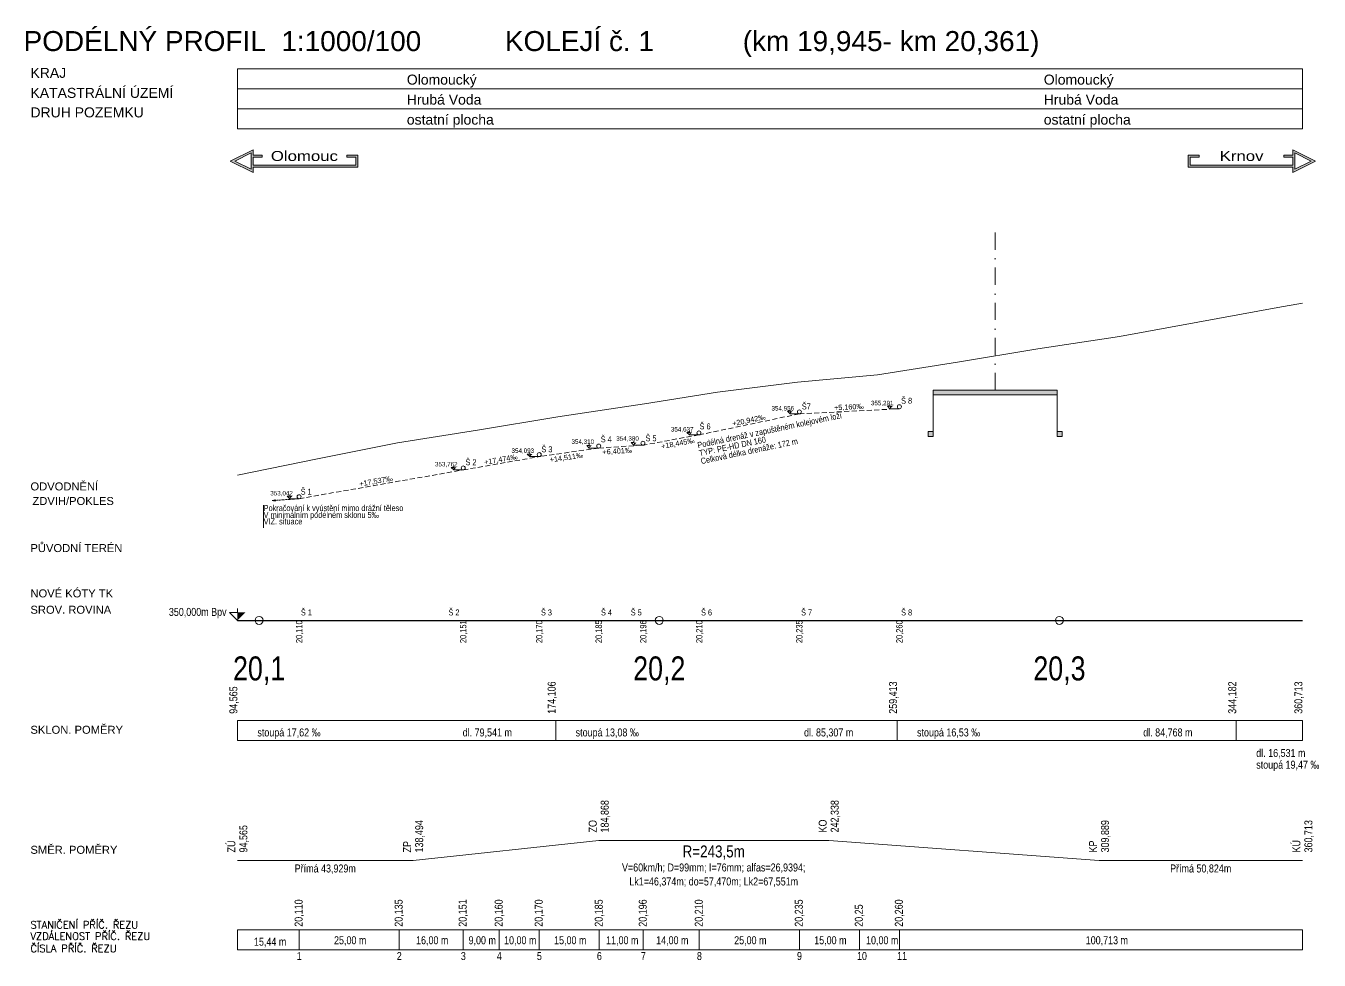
# Model space of a CAD drawing. Header units: millimetres. Extents: x -533422 to -532014, y -1115269 to -1112931.
# Drawn here: x -532337.6 to -532014.4, y -1113969.5 to -1113735.9 of the extents above; entities that cross this region are included whole.
import ezdxf
from ezdxf.enums import TextEntityAlignment as Align

# ---------------------------------------------------------------- set-up
doc = ezdxf.new("R2010")
doc.units = ezdxf.units.MM
for name, pattern in [('DASHED', [19.05, 12.7, -6.35]), ('DGN Style 4', [8.660248, 4.327419, -2.16371, 0.005409, -2.16371]), ('HIDDEN', [0.375, 0.25, -0.125])]:
    doc.linetypes.add(name, pattern=pattern)
for name, color, linetype, lineweight in [('_svršek-řezy', 1, 'Continuous', 18), ('odvodnění', 5, 'Continuous', 0), ('PODÉLNÝ PROFIL', 1, 'Continuous', 15), ('popis PP', 1, 'Continuous', 15), ('Vytyčovací výkres _čísla bodů', 5, 'Continuous', 15)]:
    doc.layers.add(name, color=color, linetype=linetype, lineweight=lineweight)
doc.styles.add('ARIAL', font='arial.ttf')
doc.styles.add('ROMANS', font='romans')
doc.styles.get("Standard").update_dxf_attribs({"font": 'arial.ttf'})

# ---------------------------------------------------------------- blocks, each defined once
blk = doc.blocks.new('RC_VYZNA')
for p, q in [((-2, 2), (0, 2)), ((0, 0), (-2, 2)), ((0, 2), (0, 3))]:
    blk.add_line(p, q)
blk.add_solid([(0, 0), (0, 0), (0, 2), (2, 2)])
blk = doc.blocks.new('RC_podta')
for p, q in [((0, 5), (10, 5)), ((0, 0), (0, 5)), ((10, 5), (10, 0)), ((10, 0), (0, 0))]:
    blk.add_line(p, q)

msp = doc.modelspace()

# ---------------------------------------------------------------- hatches: boundary and pattern name
at = {"layer": 'PODÉLNÝ PROFIL'}
h = msp.add_hatch(color=0, dxfattribs=at)
h.paths.add_polyline_path([(-532110.8145, -1113837.3704), (-532112.029, -1113837.3704), (-532112.029, -1113838.5849), (-532110.8145, -1113838.5849)])
h.paths.add_polyline_path([(-532104.6965, -1113826.9689), (-532110.8145, -1113826.9689), (-532110.8145, -1113828.1834), (-532104.6965, -1113828.1834)])
h.paths.add_polyline_path([(-532084.6965, -1113826.9689), (-532104.6965, -1113826.9689), (-532104.6965, -1113828.1834), (-532084.6965, -1113828.1834)])
h.paths.add_polyline_path([(-532079.8275, -1113826.9689), (-532084.6965, -1113826.9689), (-532084.6965, -1113828.1834), (-532079.8275, -1113828.1834)])
h.paths.add_polyline_path([(-532079.2615, -1113837.3704), (-532079.8275, -1113837.3704), (-532079.8275, -1113838.5849), (-532079.2615, -1113838.5849)])
h.paths.add_polyline_path([(-532078.613, -1113837.3704), (-532079.2615, -1113837.3704), (-532079.2615, -1113838.5849), (-532078.613, -1113838.5849)])
at = {"layer": 'popis PP', "ltscale": 0.5}
h = msp.add_hatch(color=11, dxfattribs=at)
h.dxf.hatch_style = 1
h.paths.add_polyline_path([(-532286.4617, -1113769.7318), (-532280.7909, -1113766.8964), (-532280.7909, -1113768.2318), (-532278.5409, -1113768.2318), (-532278.5409, -1113768.7318), (-532280.7909, -1113768.7318), (-532280.7909, -1113770.7318), (-532255.1141, -1113770.7318), (-532255.1141, -1113768.7318), (-532257.3641, -1113768.7318), (-532257.3641, -1113768.2318), (-532254.6141, -1113768.2318), (-532254.6141, -1113771.2318), (-532280.7909, -1113771.2318), (-532280.7909, -1113772.5673)])
h.paths.add_polyline_path([(-532281.2909, -1113767.7055), (-532285.3437, -1113769.7318), (-532281.2909, -1113771.7582)], flags=16)
h = msp.add_hatch(color=11, dxfattribs=at)
h.dxf.hatch_style = 1
h.paths.add_polyline_path([(-532015.2303, -1113769.7318), (-532020.9011, -1113766.8964), (-532020.9011, -1113768.2318), (-532023.1511, -1113768.2318), (-532023.1511, -1113768.7318), (-532020.9011, -1113768.7318), (-532020.9011, -1113770.7318), (-532046.5779, -1113770.7318), (-532046.5779, -1113768.7318), (-532044.3279, -1113768.7318), (-532044.3279, -1113768.2318), (-532047.0779, -1113768.2318), (-532047.0779, -1113771.2318), (-532020.9011, -1113771.2318), (-532020.9011, -1113772.5673)])
h.paths.add_polyline_path([(-532020.4011, -1113767.7055), (-532016.3483, -1113769.7318), (-532020.4011, -1113771.7582)], flags=16)

# ---------------------------------------------------------------- linework, layer by layer
at = {"layer": '_svršek-řezy', "lineweight": 13}
for p, q in [((-532146.5646, -1113832.9229), (-532144.21, -1113832.9229)), ((-532121.616, -1113831.6355), (-532119.2615, -1113831.6355)), ((-532171.7042, -1113838.1794), (-532169.3496, -1113838.1794)), ((-532196.7482, -1113841.4581), (-532194.3936, -1113841.4581)), ((-532185.616, -1113840.7455), (-532183.2615, -1113840.7455)), ((-532211.616, -1113843.6155), (-532209.2615, -1113843.6155)), ((-532230.616, -1113846.9355), (-532228.2615, -1113846.9355)), ((-532271.616, -1113854.1255), (-532269.2615, -1113854.1255))]:
    msp.add_line(p, q, dxfattribs=at)
at = {"layer": 'odvodnění', "linetype": 'HIDDEN', "ltscale": 5}
for p, q in [((-532144.2615, -1113832.9255), (-532169.3496, -1113838.1794)), ((-532144.2615, -1113832.9255), (-532119.2615, -1113831.6355)), ((-532169.3496, -1113838.1794), (-532183.2615, -1113840.7455)), ((-532194.3936, -1113841.4581), (-532209.2615, -1113843.6155)), ((-532194.3936, -1113841.4581), (-532183.2615, -1113840.7455)), ((-532228.2615, -1113846.9355), (-532209.2615, -1113843.6155)), ((-532269.2615, -1113854.1255), (-532228.2615, -1113846.9355))]:
    msp.add_line(p, q, dxfattribs=at)
at = {"layer": 'odvodnění', "linetype": 'HIDDEN'}
for p, q in [((-532269.2615, -1113854.1255), (-532275.9719, -1113854.601)), ((-532275.9719, -1113854.601), (-532275.1461, -1113854.3903)), ((-532275.9719, -1113854.601), (-532275.1246, -1113854.6931))]:
    msp.add_line(p, q, dxfattribs=at)
at = {"layer": 'odvodnění'}
for centre in [(-532144.2615, -1113832.4255), (-532119.2615, -1113831.1355), (-532183.3394, -1113840.2516), (-532169.3496, -1113837.6794), (-532209.2615, -1113843.1155), (-532194.3936, -1113840.9581), (-532228.2615, -1113846.4355), (-532269.2615, -1113853.6255)]:
    msp.add_circle(centre, 0.5, dxfattribs=at)
at = {"layer": 'PODÉLNÝ PROFIL', "color": 7, "linetype": 'DGN Style 4'}
msp.add_line((-532095.321, -1113826.9689), (-532095.321, -1113786.5771), dxfattribs=at)
at = {"layer": 'PODÉLNÝ PROFIL', "color": 7}
for p, q in [((-532110.8145, -1113826.9689), (-532110.8145, -1113838.5849)), ((-532110.8145, -1113826.9689), (-532079.8275, -1113826.9689)), ((-532110.8145, -1113828.1834), (-532079.8275, -1113828.1834)), ((-532079.8275, -1113826.9689), (-532079.8275, -1113838.5849)), ((-532112.029, -1113837.3704), (-532110.8145, -1113837.3704)), ((-532112.029, -1113837.3704), (-532112.029, -1113838.5849)), ((-532112.029, -1113838.5849), (-532110.8145, -1113838.5849)), ((-532079.8275, -1113837.3704), (-532078.613, -1113837.3704)), ((-532079.8275, -1113838.5849), (-532078.613, -1113838.5849)), ((-532078.613, -1113837.3704), (-532078.613, -1113838.5849))]:
    msp.add_line(p, q, dxfattribs=at)
at = {"layer": 'PODÉLNÝ PROFIL', "lineweight": 25}
msp.add_line((-532284.6965, -1113884.5455), (-532018.5486, -1113884.5455), dxfattribs=at)
at = {"layer": 'PODÉLNÝ PROFIL'}
for p, q in [((-532240.7679, -1113944.5455), (-532194.3936, -1113939.5455)), ((-532194.3936, -1113939.5455), (-532136.9235, -1113939.5455)), ((-532136.9235, -1113939.5455), (-532069.3727, -1113944.5455)), ((-532284.6965, -1113944.5455), (-532240.7679, -1113944.5455)), ((-532069.3727, -1113944.5455), (-532018.5486, -1113944.5455))]:
    msp.add_line(p, q, dxfattribs=at)
at = {"layer": 'PODÉLNÝ PROFIL', "color": 7, "lineweight": 20}
msp.add_lwpolyline([(-532284.6965, -1113848.273), (-532264.6965, -1113844.1318), (-532244.6965, -1113840.1426), (-532224.6965, -1113837.0316), (-532204.647, -1113833.6677), (-532182.9903, -1113830.4384), (-532164.6965, -1113827.4614), (-532144.6965, -1113824.9668), (-532124.6965, -1113823.2027), (-532104.6965, -1113819.9825), (-532084.6965, -1113816.6478), (-532064.2305, -1113813.5806), (-532044.6965, -1113810.0122), (-532024.6965, -1113806.3096), (-532018.5486, -1113805.2255)], dxfattribs=at)
at = {"layer": 'PODÉLNÝ PROFIL'}
for centre in [(-532279.2615, -1113884.5455), (-532179.2615, -1113884.5455), (-532079.2615, -1113884.5455)]:
    msp.add_circle(centre, 1, dxfattribs=at)
at = {"layer": 'popis PP', "color": 7, "lineweight": 13, "ltscale": 5}
for p, q in [((-532284.6965, -1113746.6524), (-532018.5486, -1113746.6524)), ((-532284.6778, -1113746.6524), (-532284.6965, -1113761.6521)), ((-532018.5486, -1113761.6524), (-532018.5486, -1113746.6524)), ((-532284.6965, -1113751.6524), (-532018.5486, -1113751.6524)), ((-532284.6965, -1113756.6524), (-532018.5486, -1113756.6524)), ((-532284.6965, -1113761.6524), (-532018.5486, -1113761.6524))]:
    msp.add_line(p, q, dxfattribs=at)
at = {"layer": 'popis PP', "color": 1}
for points in [[(-532278.5409, -1113768.2318), (-532278.5409, -1113768.7318), (-532280.7909, -1113768.7318), (-532280.7909, -1113770.7318), (-532255.1141, -1113770.7318), (-532255.1141, -1113768.7318), (-532257.3641, -1113768.7318), (-532257.3641, -1113768.2318), (-532254.6141, -1113768.2318), (-532254.6141, -1113771.2318), (-532280.7909, -1113771.2318), (-532280.7909, -1113772.5673), (-532286.4617, -1113769.7318), (-532280.7909, -1113766.8964), (-532280.7909, -1113768.2318)], [(-532281.2898, -1113767.7063), (-532281.2898, -1113771.7591), (-532285.3426, -1113769.7327)], [(-532023.1511, -1113768.2318), (-532023.1511, -1113768.7318), (-532020.9011, -1113768.7318), (-532020.9011, -1113770.7318), (-532046.5779, -1113770.7318), (-532046.5779, -1113768.7318), (-532044.3279, -1113768.7318), (-532044.3279, -1113768.2318), (-532047.0779, -1113768.2318), (-532047.0779, -1113771.2318), (-532020.9011, -1113771.2318), (-532020.9011, -1113772.5673), (-532015.2303, -1113769.7318), (-532020.9011, -1113766.8964), (-532020.9011, -1113768.2318)], [(-532020.4011, -1113767.7055), (-532020.4011, -1113771.7582), (-532016.3483, -1113769.7318)]]:
    msp.add_lwpolyline(points, close=True, dxfattribs=at)
at = {"layer": 'Vytyčovací výkres _čísla bodů'}
msp.add_line((-532278.1355, -1113855.7295), (-532278.1355, -1113861.4064), dxfattribs=at)
at = {"layer": 'Vytyčovací výkres _čísla bodů', "color": 0}
for p, q in [((-532284.6965, -1113961.8553), (-532284.6965, -1113966.8553)), ((-532284.6965, -1113961.8553), (-532018.5486, -1113961.8553)), ((-532269.2615, -1113961.8553), (-532269.2615, -1113966.8553)), ((-532244.2615, -1113961.8553), (-532244.2615, -1113966.8553)), ((-532228.2615, -1113961.8553), (-532228.2615, -1113966.8553)), ((-532219.2615, -1113961.8553), (-532219.2615, -1113966.8553)), ((-532219.2615, -1113961.8553), (-532219.2615, -1113966.8553)), ((-532209.2615, -1113961.8553), (-532209.2615, -1113966.8553)), ((-532194.2615, -1113961.8553), (-532194.2615, -1113966.8553)), ((-532183.2615, -1113961.8553), (-532183.2615, -1113966.8553)), ((-532169.2615, -1113961.8553), (-532169.2615, -1113966.8553)), ((-532144.2615, -1113961.8553), (-532144.2615, -1113966.8553)), ((-532129.2615, -1113961.8553), (-532129.2615, -1113966.8553)), ((-532119.2615, -1113961.8553), (-532119.2615, -1113966.8553)), ((-532018.5486, -1113961.8553), (-532018.5486, -1113966.8553)), ((-532284.6965, -1113966.8553), (-532018.5486, -1113966.8553))]:
    msp.add_line(p, q, dxfattribs=at)

# ---------------------------------------------------------------- block references
at = {"layer": '_svršek-řezy', "lineweight": 13, "xscale": 0.32, "yscale": 0.32, "zscale": 0.32}
for p in [(-532146.5646, -1113832.9229), (-532121.616, -1113831.6355), (-532185.616, -1113840.7455), (-532171.7042, -1113838.1794), (-532211.616, -1113843.6155), (-532196.7482, -1113841.4581), (-532230.616, -1113846.9355), (-532271.616, -1113854.1255)]:
    msp.add_blockref('RC_VYZNA', p, dxfattribs=at)
at = {"layer": 'PODÉLNÝ PROFIL'}
msp.add_blockref('RC_VYZNA', (-532284.6965, -1113884.5455), dxfattribs=at)
for p, xscale in [((-532284.6965, -1113914.5455), 7.954129379988444), ((-532205.1552, -1113914.5455), 8.530684356227358), ((-532119.8483, -1113914.5455), 8.476844587084269), ((-532035.0799, -1113914.5455), 1.653128928179285)]:
    msp.add_blockref('RC_podta', p, dxfattribs=dict(at, xscale=xscale))

# ---------------------------------------------------------------- texts
at = {"layer": '_svršek-řezy', "width": 0.8}
for s, p in [('355,291', (-532126.3771, -1113830.7761)), ('354,956', (-532151.2198, -1113832.0915)), ('354,637', (-532176.3623, -1113837.3348)), ('354,310', (-532201.2054, -1113840.4177)), ('354,380', (-532190.0232, -1113839.6257)), ('354,093', (-532216.1855, -1113842.6803)), ('353,762', (-532235.3203, -1113846.054)), ('353,042', (-532276.4796, -1113853.3113))]:
    msp.add_text(s, height=1.12, dxfattribs=at).set_placement(p)
at = {"layer": 'odvodnění', "width": 0.8}
for s, p in [('Š7', (-532143.635, -1113831.8169)), ('Š 8', (-532118.8264, -1113830.395)), ('Š 6', (-532169.1896, -1113836.7963)), ('Š 4', (-532193.8921, -1113840.0285)), ('Š 5', (-532182.7048, -1113839.7643)), ('Š 3', (-532208.72, -1113842.5247)), ('Š 2', (-532227.6881, -1113845.7588)), ('Š 1', (-532268.883, -1113853.1177)), ('Pokračování k vyústění mimo drážní těleso', (-532278.1355, -1113857.2144)), ('V minimálním podélném sklonu 5‰ ', (-532278.1355, -1113858.9196)), ('VIZ. situace', (-532278.1355, -1113860.5562)), ('Š 1', (-532268.8264, -1113883.305)), ('Š 2', (-532231.941, -1113883.305)), ('Š 3', (-532208.8264, -1113883.305)), ('Š 4', (-532193.8264, -1113883.305)), ('Š 5', (-532186.395, -1113883.305)), ('Š 6', (-532168.8264, -1113883.305)), ('Š 7', (-532143.8264, -1113883.305)), ('Š 8', (-532118.8264, -1113883.305))]:
    msp.add_text(s, height=1.5, dxfattribs=at).set_placement(p)
for s, p in [('Podélná drenáž v zapuštěném kolejovém loži', (-532169.5641, -1113841.508)), ('TYP: PE-HD DN 160', (-532169.1488, -1113843.5012)), ('Celková délka drenáže: 172 m', (-532168.7351, -1113845.4872))]:
    msp.add_text(s, height=1.5, rotation=11.8278, dxfattribs=at).set_placement(p)
for s, rotation, p in [('+20,942‰', 11.8278, (-532156.753, -1113835.1466)), ('+5,160‰', 2.953842, (-532131.8531, -1113831.8421)), ('+18,445‰', 10.451009, (-532174.5047, -1113840.9232)), ('+14,511‰', 8.256515, (-532202.3723, -1113844.4515)), ('+6,401‰', 3.662333, (-532189.7249, -1113842.8639)), ('+17,474‰', 9.911615, (-532218.7455, -1113844.94)), ('+17,537‰', 9.946583, (-532249.9483, -1113850.3553))]:
    msp.add_text(s, height=1.3, rotation=rotation, dxfattribs=at).set_placement(p, align=Align.CENTER)
for s, p in [('20,110', (-532269.271, -1113890.2187)), ('20,151', (-532228.271, -1113890.2187)), ('20,170', (-532209.271, -1113890.2187)), ('20,185', (-532194.4031, -1113890.2187)), ('20,196', (-532183.271, -1113890.2187)), ('20,210', (-532169.271, -1113890.2187)), ('20,235', (-532144.271, -1113890.2187)), ('20,260', (-532119.271, -1113890.2187))]:
    msp.add_text(s, height=1.6, rotation=90.00021, dxfattribs=at).set_placement(p, align=Align.MIDDLE_LEFT)
at = {"layer": 'PODÉLNÝ PROFIL', "width": 0.8}
for s, p in [('350,000m Bpv', (-532301.8169, -1113883.4271)), ('stoupá 17,62 ‰', (-532279.6965, -1113913.5455)), ('dl. 79,541 m', (-532228.3909, -1113913.5455)), ('stoupá 13,08 ‰', (-532200.1552, -1113913.5455)), ('dl. 85,307 m', (-532143.0841, -1113913.5455)), ('stoupá 16,53 ‰', (-532114.8483, -1113913.5455)), ('dl. 84,768 m', (-532058.3156, -1113913.5455)), ('dl. 16,531 m', (-532030.0799, -1113918.6871)), ('stoupá 19,47 ‰', (-532030.0799, -1113921.6151))]:
    msp.add_text(s, height=2, dxfattribs=at).set_placement(p)
for s, height, p in [('20,1', 6, (-532279.2615, -1113899.5455)), ('20,2', 6, (-532179.2615, -1113899.5455)), ('20,3', 6, (-532079.2615, -1113899.5455)), ('R=243,5m', 3, (-532165.6585, -1113943.7955)), ('Přímá 43,929m', 2, (-532262.7322, -1113947.5455)), ('V=60km/h; D=99mm; I=76mm; alfas=26,9394;', 2, (-532165.6585, -1113947.2955)), ('Přímá 50,824m', 2, (-532043.9607, -1113947.5455)), ('Lk1=46,374m; do=57,470m; Lk2=67,551m', 2, (-532165.6585, -1113950.7955))]:
    msp.add_text(s, height=height, dxfattribs=at).set_placement(p, align=Align.CENTER)
for s, p in [('94,565', (-532284.6965, -1113907.8789)), ('174,106', (-532205.1552, -1113907.8789)), ('259,413', (-532119.8483, -1113907.8789)), ('344,182', (-532035.0799, -1113907.8789)), ('360,713', (-532018.5486, -1113907.8789)), ('ZO', (-532194.8936, -1113937.5455)), ('KO', (-532137.4235, -1113937.5455)), ('ZÚ', (-532285.1965, -1113942.5455)), ('ZP', (-532241.2679, -1113942.5455)), ('KP', (-532069.8727, -1113942.5455)), ('KÚ', (-532019.0486, -1113942.5455))]:
    msp.add_text(s, height=2, rotation=90, dxfattribs=at).set_placement(p)
for s, p in [('184,868', (-532193.8936, -1113937.5455)), ('242,338', (-532136.4235, -1113937.5455)), ('94,565', (-532284.1965, -1113942.5455)), ('138,494', (-532240.2679, -1113942.5455)), ('309,889', (-532068.8727, -1113942.5455)), ('360,713', (-532018.0486, -1113942.5455))]:
    msp.add_text(s, height=2, rotation=90, dxfattribs=at).set_placement(p, align=Align.TOP_LEFT)
at = {"layer": 'PODÉLNÝ PROFIL', "color": 0, "width": 0.8}
for s, p in [('20,110', (-532268.3963, -1113961.1093)), ('20,135', (-532243.3963, -1113961.1093)), ('20,151', (-532227.3963, -1113961.1093)), ('20,160', (-532218.3963, -1113961.1093)), ('20,170', (-532208.3963, -1113961.1093)), ('20,185', (-532193.3963, -1113961.1093)), ('20,196', (-532182.3963, -1113961.1093)), ('20,210', (-532168.3963, -1113961.1093)), ('20,235', (-532143.3963, -1113961.1093)), ('20,25', (-532128.3963, -1113961.1093)), ('20,260', (-532118.3963, -1113961.1093))]:
    msp.add_text(s, height=2, rotation=90, dxfattribs=at).set_placement(p)
for s, p in [('15,44 m', (-532280.5528, -1113965.8553)), ('25,00 m', (-532260.5451, -1113965.4904)), ('16,00 m', (-532240.0451, -1113965.4904)), (' 9,00 m', (-532227.5451, -1113965.4904)), ('10,00 m', (-532218.0451, -1113965.4904)), ('15,00 m', (-532205.5451, -1113965.4904)), ('11,00 m', (-532192.5451, -1113965.4904)), ('14,00 m', (-532180.0451, -1113965.4904)), ('25,00 m', (-532160.5451, -1113965.4904)), ('15,00 m', (-532140.5451, -1113965.4904)), ('10,00 m', (-532127.5903, -1113965.4904)), ('100,713 m', (-532072.6887, -1113965.4904)), ('1', (-532269.8543, -1113969.4308)), ('2', (-532244.8543, -1113969.4308)), ('3', (-532228.8543, -1113969.4308)), ('4', (-532219.8543, -1113969.4308)), ('5', (-532209.8543, -1113969.4308)), ('6', (-532194.8543, -1113969.4308)), ('7', (-532183.8543, -1113969.4308)), ('8', (-532169.8543, -1113969.4308)), ('9', (-532144.8543, -1113969.4308)), ('10', (-532129.8543, -1113969.4308)), ('11', (-532119.8543, -1113969.4308))]:
    msp.add_text(s, height=2, dxfattribs=at).set_placement(p)
at = {"layer": 'popis PP', "color": 1, "linetype": 'DASHED', "ltscale": 4}
for s, p in [('PODÉLNÝ PROFIL  1:1000/100', (-532338.1282, -1113742.2431)), ('KOLEJÍ č. 1', (-532217.8443, -1113742.2431))]:
    msp.add_text(s, height=5, rotation=359.994673, dxfattribs=at).set_placement(p)
at = {"layer": 'popis PP', "color": 1, "linetype": 'DASHED', "lineweight": 13, "ltscale": 4}
msp.add_text('(km 19,945- km 20,361)', height=5, rotation=359.994673, dxfattribs=at).set_placement((-532158.4021, -1113742.2431))
at = {"layer": 'popis PP', "color": 7, "lineweight": 25}
for s, height, p in [('KRAJ', 2.5, (-532336.4087, -1113748.9333)), ('ODVODNĚNÍ', 2, (-532336.4087, -1113852.0573))]:
    msp.add_text(s, height=height, rotation=359.994673, dxfattribs=at).set_placement(p)
at = {"layer": 'popis PP', "color": 7, "lineweight": 13, "ltscale": 5}
for s, p in [('Olomoucký', (-532242.3514, -1113750.6277)), ('Olomoucký', (-532083.1755, -1113750.6277)), ('Hrubá Voda', (-532242.3514, -1113755.6277)), ('Hrubá Voda', (-532083.1755, -1113755.6277)), ('ostatní plocha', (-532242.3514, -1113760.6277)), ('ostatní plocha', (-532083.1755, -1113760.6277))]:
    msp.add_text(s, height=2.5, dxfattribs=at).set_placement(p)
at = {"layer": 'popis PP', "color": 7, "lineweight": 13}
for s, p in [('KATASTRÁLNÍ ÚZEMÍ', (-532336.4087, -1113753.9411)), ('DRUH POZEMKU', (-532336.4087, -1113758.8171))]:
    msp.add_text(s, height=2.5, rotation=359.994673, dxfattribs=at).set_placement(p)
at = {"layer": 'popis PP', "color": 1, "linetype": 'DASHED', "lineweight": 25, "ltscale": 4}
for s, p in [('ZDVIH/POKLES', (-532335.9087, -1113855.6988)), ('NOVÉ KÓTY TK', (-532336.4087, -1113878.7957)), ('SROV. ROVINA', (-532336.4087, -1113882.8789)), ('SKLON. POMĚRY', (-532336.4087, -1113912.8789)), ('SMĚR. POMĚRY', (-532336.4087, -1113942.8789))]:
    msp.add_text(s, height=2, rotation=359.994673, dxfattribs=at).set_placement(p)
at = {"layer": 'popis PP', "color": 7, "linetype": 'DASHED', "lineweight": 25, "ltscale": 4}
msp.add_text('PŮVODNÍ TERÉN', height=2, rotation=359.994673, dxfattribs=at).set_placement((-532336.4087, -1113867.465))
at = {"layer": 'popis PP', "color": 7, "lineweight": 25, "style": 'ROMANS'}
for s, p in [('STANIČENÍ PŘÍČ. ŘEZU', (-532336.4087, -1113961.5332)), ('VZDÁLENOST PŘÍČ. ŘEZU', (-532336.4087, -1113964.3703)), ('ČÍSLA PŘÍČ. ŘEZU', (-532336.4087, -1113967.4406))]:
    msp.add_text(s, height=1.8, rotation=359.994673, dxfattribs=at).set_placement(p)
at = {"layer": 'popis PP', "color": 1, "char_height": 2.5, "width": 39.816067, "attachment_point": 5, "style": 'ARIAL'}
for s, insert in [('{\\W1.2;Olomouc}', (-532267.9496, -1113768.4818)), ('{\\W1.2;Krnov}', (-532033.7424, -1113768.4818))]:
    msp.add_mtext(s, dxfattribs=dict(at, insert=insert))

doc.saveas('drawing.dxf')
